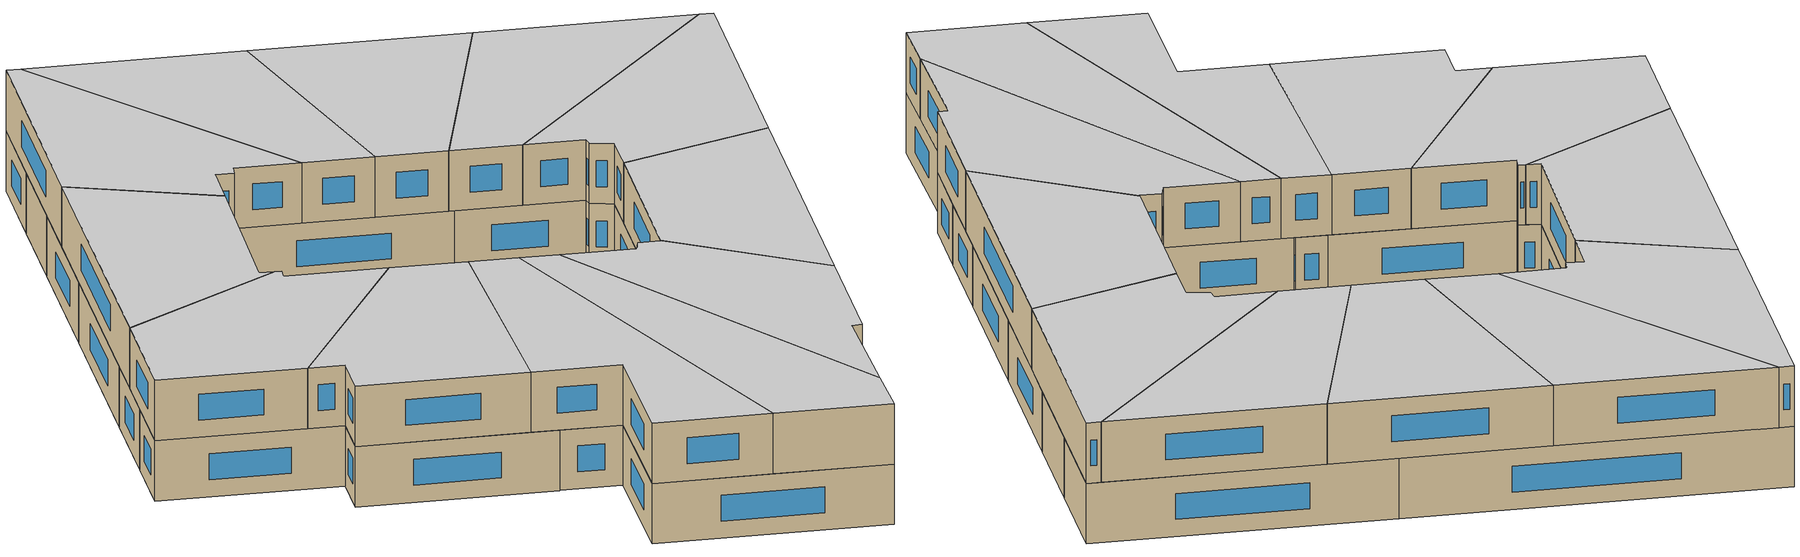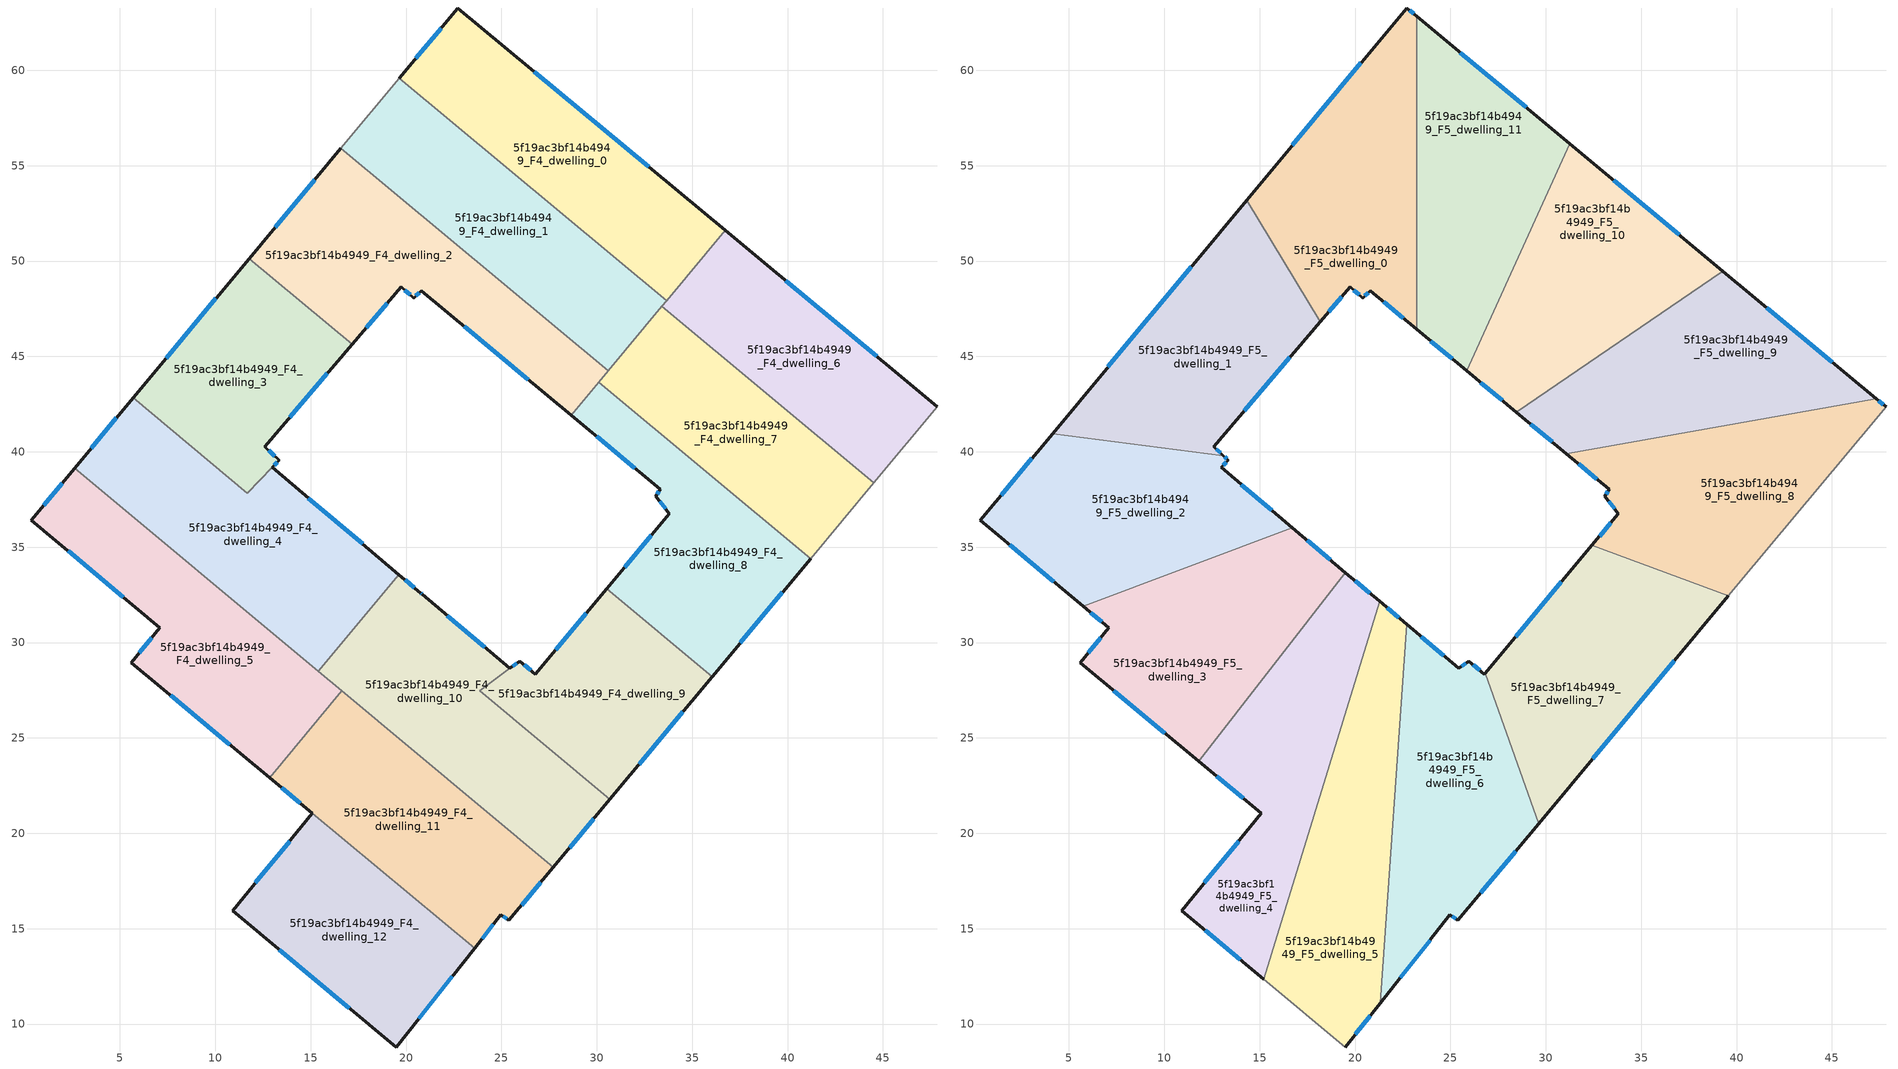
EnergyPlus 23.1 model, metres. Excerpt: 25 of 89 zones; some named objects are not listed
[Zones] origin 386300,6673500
5f19ac3bf14b4949_F4_dwelling_0
 floor to 5f19ac3bf14b4949_F3_dwelling_0 (EU_floor_Construction): 36.72,51.6 33.66,47.92 19.64,59.58 22.71,63.26 z12
 wall outside (EU_wall_Construction): 36.72,51.6 22.71,63.26 19.64,59.58 z12:15
 wall to 5f19ac3bf14b4949_F4_dwelling_1 (EU_wall_Construction): 19.64,59.58 33.66,47.92 z12:15
 wall to 5f19ac3bf14b4949_F4_dwelling_6 (EU_wall_Construction): 33.66,47.92 36.72,51.6 z12:15
 window (EU_Window_Construction): 21.83,62.21 20.52,60.63 / 32.72,54.93 26.71,59.93 z12.86:14.14
5f19ac3bf14b4949_F4_dwelling_1
 floor to 5f19ac3bf14b4949_F3_dwelling_1 (EU_floor_Construction): 33.66,47.92 30.59,44.24 16.58,55.9 19.64,59.58 z12
 wall to 5f19ac3bf14b4949_F4_dwelling_2 (EU_wall_Construction): 16.58,55.9 30.59,44.24 z12:15
 wall adiabatic (EU_wall_Construction): 19.64,59.58 16.58,55.9 z12:15
 wall to 5f19ac3bf14b4949_F4_dwelling_7 (EU_wall_Construction): 30.59,44.24 33.41,47.62 z12:15
 wall to 5f19ac3bf14b4949_F4_dwelling_6 (EU_wall_Construction): 33.41,47.62 33.66,47.92 z12:15
5f19ac3bf14b4949_F4_dwelling_10
 floor to 5f19ac3bf14b4949_F3_dwelling_10 (EU_floor_Construction): 25.43,28.64 23.85,27.48 30.69,21.79 27.72,18.23 16.63,27.46 16.64,27.48 15.41,28.5 19.62,33.56 20.77,32.59 20.84,32.53 z12
 wall outside (EU_wall_Construction): 25.43,28.64 20.84,32.53 20.77,32.59 19.62,33.56 / 27.72,18.23 30.69,21.79 z12:15
 wall to 5f19ac3bf14b4949_F4_dwelling_4 (EU_wall_Construction): 19.62,33.56 15.41,28.5 z12:15
 wall to 5f19ac3bf14b4949_F4_dwelling_11 (EU_wall_Construction): 16.63,27.46 27.72,18.23 z12:15
 wall to 5f19ac3bf14b4949_F4_dwelling_5 (EU_wall_Construction): 15.41,28.5 16.64,27.48 16.63,27.46 z12:15
 wall to 5f19ac3bf14b4949_F4_dwelling_9 (EU_wall_Construction): 23.85,27.48 25.43,28.64 / 30.69,21.79 23.86,27.48 z12:15
 window (EU_Window_Construction): 20.44,32.87 19.95,33.28 / 20.82,32.54 20.79,32.57 / 24.12,29.75 22.15,31.42 / 28.57,19.25 29.84,20.77 z12.86:14.14
5f19ac3bf14b4949_F4_dwelling_11
 floor to 5f19ac3bf14b4949_F3_dwelling_11 (EU_floor_Construction): 27.72,18.23 25.39,15.43 24.97,15.72 23.59,13.97 12.84,22.92 16.63,27.46 z12
 wall outside (EU_wall_Construction): 23.59,13.97 24.97,15.72 25.39,15.43 27.72,18.23 / 12.84,22.92 15.08,21.05 z12:15
 wall to 5f19ac3bf14b4949_F4_dwelling_12 (EU_wall_Construction): 15.08,21.05 23.59,13.97 z12:15
 wall to 5f19ac3bf14b4949_F4_dwelling_5 (EU_wall_Construction): 16.63,27.46 12.84,22.92 z12:15
 window (EU_Window_Construction): 23.98,14.47 24.58,15.22 / 26.06,16.23 27.05,17.43 / 25.09,15.64 25.27,15.52 / 13.48,22.38 14.44,21.58 z12.86:14.14
5f19ac3bf14b4949_F4_dwelling_12
 floor to 5f19ac3bf14b4949_F3_dwelling_12 (EU_floor_Construction): 23.59,13.97 19.48,8.8 10.91,15.93 15.08,21.05 z12
 wall outside (EU_wall_Construction): 15.08,21.05 10.91,15.93 19.48,8.8 23.59,13.97 z12:15
 window (EU_Window_Construction): 20.66,10.27 22.42,12.49 / 13.36,13.9 17.03,10.84 / 13.89,19.59 12.1,17.4 z12.86:14.14
5f19ac3bf14b4949_F4_dwelling_2
 floor to 5f19ac3bf14b4949_F3_dwelling_2 (EU_floor_Construction): 30.59,44.24 28.65,41.91 20.8,48.44 20.39,48.06 19.74,48.64 17.17,45.63 11.77,50.13 16.58,55.9 z12
 wall outside (EU_wall_Construction): 17.17,45.63 19.74,48.64 20.39,48.06 20.8,48.44 28.65,41.91 / 16.58,55.9 11.77,50.13 z12:15
 wall to 5f19ac3bf14b4949_F4_dwelling_3 (EU_wall_Construction): 11.77,50.13 17.17,45.63 z12:15
 wall to 5f19ac3bf14b4949_F4_dwelling_8 (EU_wall_Construction): 28.65,41.91 30.09,43.64 z12:15
 wall to 5f19ac3bf14b4949_F4_dwelling_7 (EU_wall_Construction): 30.09,43.64 30.59,44.24 z12:15
 window (EU_Window_Construction): 23.04,46.57 26.41,43.77 / 20.51,48.17 20.68,48.33 / 19.93,48.47 20.21,48.22 / 17.9,46.49 19,47.78 / 15.2,54.25 13.14,51.78 z12.86:14.14
 ceiling adiabatic (EU_roof_Construction): 28.65,41.91 29.22,42.59 28.46,42.07 z15
5f19ac3bf14b4949_F4_dwelling_3
 floor to 5f19ac3bf14b4949_F3_dwelling_3 (EU_floor_Construction): 17.17,45.63 12.58,40.28 13.34,39.57 12.97,39.18 11.68,37.83 5.69,42.82 11.77,50.13 z12
 wall outside (EU_wall_Construction): 11.77,50.13 5.69,42.82 / 12.97,39.18 13.34,39.57 12.58,40.28 17.17,45.63 z12:15
 wall to 5f19ac3bf14b4949_F4_dwelling_4 (EU_wall_Construction): 5.69,42.82 11.68,37.83 12.97,39.18 z12:15
 window (EU_Window_Construction): 10.03,48.04 7.43,44.91 / 13.89,41.81 15.86,44.1 / 13.13,39.77 12.8,40.07 / 13.08,39.29 13.24,39.46 z12.86:14.14
5f19ac3bf14b4949_F4_dwelling_4
 floor to 5f19ac3bf14b4949_F3_dwelling_4 (EU_floor_Construction): 12.98,39.18 19.62,33.56 15.41,28.5 2.62,39.14 5.69,42.82 11.68,37.83 z12
 wall outside (EU_wall_Construction): 5.69,42.82 2.62,39.14 / 19.62,33.56 12.98,39.18 z12:15
 wall to 5f19ac3bf14b4949_F4_dwelling_5 (EU_wall_Construction): 2.62,39.14 15.41,28.5 z12:15
 window (EU_Window_Construction): 4.81,41.77 3.5,40.19 / 17.72,35.17 14.87,37.58 z12.86:14.14
5f19ac3bf14b4949_F4_dwelling_5
 floor to 5f19ac3bf14b4949_F3_dwelling_5 (EU_floor_Construction): 16.64,27.48 12.84,22.92 5.58,28.95 7.1,30.77 0.36,36.42 2.62,39.14 z12
 wall outside (EU_wall_Construction): 2.62,39.14 0.36,36.42 7.1,30.77 5.58,28.95 12.84,22.92 z12:15
 window (EU_Window_Construction): 7.65,27.22 10.77,24.64 / 6.66,30.25 6.01,29.47 / 2.28,34.8 5.17,32.38 / 1.98,38.36 1.01,37.2 z12.86:14.14
5f19ac3bf14b4949_F4_dwelling_6
 floor to 5f19ac3bf14b4949_F3_dwelling_6 (EU_floor_Construction): 47.84,42.35 44.52,38.38 33.41,47.62 36.72,51.6 z12
 wall outside (EU_wall_Construction): 47.84,42.35 36.72,51.6 z12:15
 wall to 5f19ac3bf14b4949_F4_dwelling_7 (EU_wall_Construction): 33.41,47.62 44.52,38.38 z12:15
 wall adiabatic (EU_wall_Construction): 44.52,38.38 47.84,42.35 z12:15
 window (EU_Window_Construction): 44.66,45 39.9,48.96 z12.86:14.14
5f19ac3bf14b4949_F4_dwelling_7
 floor to 5f19ac3bf14b4949_F3_dwelling_7 (EU_floor_Construction): 44.52,38.38 41.2,34.4 30.09,43.64 33.41,47.62 z12
 wall to 5f19ac3bf14b4949_F4_dwelling_8 (EU_wall_Construction): 30.09,43.64 41.2,34.4 z12:15
 wall adiabatic (EU_wall_Construction): 41.2,34.4 44.52,38.38 z12:15
 ceiling adiabatic (EU_roof_Construction): 40.65,41.6 34.84,46.43 30.39,43.39 33.98,40.41 z15
5f19ac3bf14b4949_F4_dwelling_8
 floor to 5f19ac3bf14b4949_F3_dwelling_8 (EU_floor_Construction): 41.2,34.4 36.05,28.21 30.52,32.82 33.8,36.75 33.1,37.66 33.31,38.03 28.65,41.91 30.09,43.64 z12
 wall outside (EU_wall_Construction): 28.65,41.91 33.31,38.03 33.1,37.66 33.8,36.75 30.52,32.82 / 36.05,28.21 41.2,34.4 z12:15
 wall to 5f19ac3bf14b4949_F4_dwelling_9 (EU_wall_Construction): 30.52,32.82 36.05,28.21 z12:15
 window (EU_Window_Construction): 29.98,40.8 31.98,39.14 / 37.52,29.98 39.73,32.63 / 32.86,35.63 31.45,33.94 / 33.3,37.4 33.6,37.01 / 33.25,37.93 33.16,37.77 z12.86:14.14
5f19ac3bf14b4949_F4_dwelling_9
 floor to 5f19ac3bf14b4949_F3_dwelling_9 (EU_floor_Construction): 36.05,28.21 30.69,21.79 23.85,27.48 25.97,29.03 26.77,28.34 30.52,32.82 z12
 wall outside (EU_wall_Construction): 30.69,21.79 36.05,28.21 / 30.52,32.82 26.77,28.34 25.97,29.03 25.43,28.64 z12:15
 window (EU_Window_Construction): 32.22,23.62 34.52,26.38 / 26.54,28.54 26.2,28.83 / 29.45,31.54 27.84,29.62 / 25.81,28.92 25.59,28.75 z12.86:14.14
5f19ac3bf14b4949_F5_dwelling_0
 floor to 5f19ac3bf14b4949_F4_dwelling_2 (EU_floor_Construction): 23.22,50.37 23.22,46.42 20.8,48.44 20.39,48.06 19.74,48.64 18.18,46.81 14.31,53.18 16.58,55.9 z15
 floor to 5f19ac3bf14b4949_F4_dwelling_1 (EU_floor_Construction): 23.22,56.6 23.22,50.37 16.58,55.9 19.64,59.58 z15
 floor to 5f19ac3bf14b4949_F4_dwelling_0 (EU_floor_Construction): 23.22,62.83 23.22,56.6 19.64,59.58 22.71,63.26 z15
 wall outside (EU_wall_Construction): 18.18,46.81 19.74,48.64 20.39,48.06 20.8,48.44 23.22,46.42 / 23.22,62.83 22.71,63.26 14.31,53.18 z15:18
 wall to 5f19ac3bf14b4949_F5_dwelling_1 (EU_wall_Construction): 14.31,53.18 18.18,46.81 z15:18
 wall to 5f19ac3bf14b4949_F5_dwelling_11 (EU_wall_Construction): 23.22,46.42 23.22,62.83 z15:18
 window (EU_Window_Construction): 21.49,47.86 22.53,47 / 20.51,48.17 20.68,48.33 / 19.93,48.47 20.21,48.22 / 18.62,47.34 19.29,48.12 / 20.31,60.38 16.71,56.06 / 23.08,62.96 22.85,63.14 z15.86:17.14
 ceiling to 5f19ac3bf14b4949_F6_dwelling_0 (EU_floor_Construction): 23.22,46.42 23.22,62.83 22.71,63.26 14.31,53.18 18.18,46.81 19.74,48.64 20.39,48.06 20.8,48.44 z18
5f19ac3bf14b4949_F5_dwelling_1
 floor to 5f19ac3bf14b4949_F4_dwelling_3 (EU_floor_Construction): 17.17,45.64 12.58,40.28 13.09,39.8 8.63,40.38 5.69,42.82 11.77,50.13 z15
 floor to 5f19ac3bf14b4949_F4_dwelling_2 (EU_floor_Construction): 14.31,53.18 18.18,46.81 17.17,45.64 11.77,50.13 z15
 floor to 5f19ac3bf14b4949_F4_dwelling_4 (EU_floor_Construction): 8.63,40.38 4.14,40.96 5.69,42.82 z15
 wall outside (EU_wall_Construction): 13.09,39.8 12.58,40.28 18.18,46.81 / 14.31,53.18 4.14,40.96 z15:18
 wall to 5f19ac3bf14b4949_F5_dwelling_2 (EU_wall_Construction): 4.14,40.96 13.09,39.8 z15:18
 window (EU_Window_Construction): 14.18,42.14 16.58,44.95 / 12.94,39.94 12.72,40.14 / 11.41,49.69 7.04,44.45 z15.86:17.14
 ceiling to 5f19ac3bf14b4949_F6_dwelling_1 (EU_floor_Construction): 13.09,39.8 12.58,40.28 18.18,46.81 14.31,53.18 4.14,40.96 z18
5f19ac3bf14b4949_F5_dwelling_10
 floor to 5f19ac3bf14b4949_F4_dwelling_0 (EU_floor_Construction): 36.72,51.6 33.66,47.92 29.2,51.63 31.26,56.15 z15
 floor to 5f19ac3bf14b4949_F4_dwelling_6 (EU_floor_Construction): 39.28,49.47 34.84,46.43 33.41,47.62 36.72,51.6 z15
 floor to 5f19ac3bf14b4949_F4_dwelling_1 (EU_floor_Construction): 33.66,47.92 30.59,44.24 27.14,47.11 29.2,51.63 z15
 floor to 5f19ac3bf14b4949_F4_dwelling_2 (EU_floor_Construction): 30.59,44.24 29.22,42.59 28.46,42.07 25.84,44.25 27.14,47.11 z15
 floor to 5f19ac3bf14b4949_F4_dwelling_7 (EU_floor_Construction): 34.84,46.43 30.39,43.39 30.09,43.64 33.41,47.62 z15
 floor to 5f19ac3bf14b4949_F4_dwelling_8 (EU_floor_Construction): 30.39,43.39 29.22,42.59 30.09,43.64 z15
 wall outside (EU_wall_Construction): 25.84,44.25 28.46,42.07 / 39.28,49.47 31.26,56.15 z15:18
 wall to 5f19ac3bf14b4949_F5_dwelling_11 (EU_wall_Construction): 31.26,56.15 25.84,44.25 z15:18
 wall to 5f19ac3bf14b4949_F5_dwelling_9 (EU_wall_Construction): 28.46,42.07 39.28,49.47 z15:18
 window (EU_Window_Construction): 26.59,43.62 27.71,42.69 / 36.99,51.38 33.55,54.24 z15.86:17.14
 ceiling to 5f19ac3bf14b4949_F6_dwelling_10 (EU_floor_Construction): 39.28,49.47 31.26,56.15 25.84,44.25 28.46,42.07 z18
5f19ac3bf14b4949_F5_dwelling_11
 floor to 5f19ac3bf14b4949_F4_dwelling_0 (EU_floor_Construction): 31.26,56.15 29.2,51.63 23.22,56.6 23.22,62.83 z15
 floor to 5f19ac3bf14b4949_F4_dwelling_1 (EU_floor_Construction): 29.2,51.63 27.14,47.11 23.22,50.37 23.22,56.6 z15
 floor to 5f19ac3bf14b4949_F4_dwelling_2 (EU_floor_Construction): 27.14,47.11 25.84,44.25 23.22,46.42 23.22,50.37 z15
 wall outside (EU_wall_Construction): 23.22,46.42 25.84,44.25 / 31.26,56.15 23.22,62.83 z15:18
 window (EU_Window_Construction): 23.97,45.8 25.09,44.87 / 28.96,58.06 25.52,60.92 z15.86:17.14
 ceiling to 5f19ac3bf14b4949_F6_dwelling_11 (EU_floor_Construction): 25.84,44.25 31.26,56.15 23.22,62.83 23.22,46.42 z18
5f19ac3bf14b4949_F5_dwelling_2
 floor to 5f19ac3bf14b4949_F4_dwelling_4 (EU_floor_Construction): 12.98,39.18 16.71,36.03 9.59,33.34 2.62,39.14 4.14,40.96 8.63,40.38 11.68,37.83 z15
 floor to 5f19ac3bf14b4949_F4_dwelling_3 (EU_floor_Construction): 13.09,39.8 13.34,39.57 12.97,39.18 11.68,37.83 8.63,40.38 z15
 floor to 5f19ac3bf14b4949_F4_dwelling_5 (EU_floor_Construction): 9.59,33.34 5.76,31.89 0.36,36.42 2.62,39.14 z15
 wall outside (EU_wall_Construction): 16.71,36.03 12.98,39.18 13.34,39.57 13.09,39.8 / 4.14,40.96 0.36,36.42 5.76,31.89 z15:18
 wall to 5f19ac3bf14b4949_F5_dwelling_3 (EU_wall_Construction): 5.76,31.89 16.71,36.03 z15:18
 window (EU_Window_Construction): 13.27,39.63 13.16,39.73 / 13.08,39.29 13.24,39.46 / 15.64,36.93 14.04,38.28 / 1.9,35.12 4.21,33.18 / 3.06,39.66 1.44,37.71 z15.86:17.14
 ceiling to 5f19ac3bf14b4949_F6_dwelling_2 (EU_floor_Construction): 16.71,36.03 12.98,39.18 13.34,39.57 13.09,39.8 4.14,40.96 0.36,36.42 5.76,31.89 z18
5f19ac3bf14b4949_F5_dwelling_3
 floor to 5f19ac3bf14b4949_F4_dwelling_5 (EU_floor_Construction): 15.45,28.46 11.81,23.77 5.58,28.95 7.1,30.77 5.76,31.89 9.59,33.34 z15
 floor to 5f19ac3bf14b4949_F4_dwelling_4 (EU_floor_Construction): 19.49,33.67 16.46,29.77 15.41,28.5 9.59,33.34 16.71,36.03 z15
 floor to 5f19ac3bf14b4949_F4_dwelling_10 (EU_floor_Construction): 16.46,29.77 15.45,28.46 15.41,28.5 z15
 wall outside (EU_wall_Construction): 5.76,31.89 7.1,30.77 5.58,28.95 11.81,23.77 / 19.49,33.67 16.71,36.03 z15:18
 wall to 5f19ac3bf14b4949_F5_dwelling_4 (EU_wall_Construction): 11.81,23.77 19.49,33.67 z15:18
 window (EU_Window_Construction): 6.14,31.57 6.71,31.09 / 18.69,34.34 17.5,35.35 / 7.36,27.47 10.03,25.25 / 6.66,30.25 6.01,29.47 z15.86:17.14
 ceiling to 5f19ac3bf14b4949_F6_dwelling_3 (EU_floor_Construction): 11.81,23.77 19.49,33.67 16.71,36.03 5.76,31.89 7.1,30.77 5.58,28.95 z18
5f19ac3bf14b4949_F5_dwelling_4
 floor outside (EU_floor_Construction): 12.84,22.92 17.3,19.2 11.81,23.77 z15
 floor to 5f19ac3bf14b4949_F4_dwelling_12 (EU_floor_Construction): 17.3,19.2 15.2,12.36 10.91,15.93 15.08,21.05 z15
 floor to 5f19ac3bf14b4949_F4_dwelling_10 (EU_floor_Construction): 21.28,32.15 19.19,25.33 16.63,27.46 16.64,27.48 15.45,28.46 16.46,29.77 19.62,33.56 z15
 floor to 5f19ac3bf14b4949_F4_dwelling_11 (EU_floor_Construction): 19.19,25.33 17.3,19.2 12.84,22.92 16.63,27.46 z15
 floor to 5f19ac3bf14b4949_F4_dwelling_4 (EU_floor_Construction): 19.62,33.56 16.46,29.77 19.49,33.67 z15
 floor to 5f19ac3bf14b4949_F4_dwelling_5 (EU_floor_Construction): 16.64,27.48 16.63,27.46 12.84,22.92 11.81,23.77 15.45,28.46 z15
 wall outside (EU_wall_Construction): 11.81,23.77 15.08,21.05 10.91,15.93 15.2,12.36 / 21.28,32.15 19.49,33.67 z15:18
 wall to 5f19ac3bf14b4949_F5_dwelling_5 (EU_wall_Construction): 15.2,12.36 21.28,32.15 z15:18
 window (EU_Window_Construction): 12.75,22.99 14.15,21.83 / 20.77,32.59 20,33.24 / 12.13,14.91 13.98,13.38 / 13.89,19.59 12.1,17.4 z15.86:17.14
 ceiling to 5f19ac3bf14b4949_F6_dwelling_4 (EU_floor_Construction): 15.2,12.36 21.28,32.15 19.49,33.67 11.81,23.77 15.08,21.05 10.91,15.93 z18
5f19ac3bf14b4949_F5_dwelling_5
 floor to 5f19ac3bf14b4949_F4_dwelling_11 (EU_floor_Construction): 22.13,22.88 21.63,15.6 17.3,19.2 19.19,25.33 z15
 floor to 5f19ac3bf14b4949_F4_dwelling_12 (EU_floor_Construction): 21.63,15.6 21.31,11.1 19.48,8.8 15.2,12.36 17.3,19.2 z15
 floor to 5f19ac3bf14b4949_F4_dwelling_10 (EU_floor_Construction): 22.7,30.95 22.13,22.88 19.19,25.33 21.28,32.15 z15
 wall outside (EU_wall_Construction): 22.7,30.95 21.28,32.15 / 19.48,8.8 21.31,11.1 z15:18
 wall to 5f19ac3bf14b4949_F5_dwelling_6 (EU_wall_Construction): 21.31,11.1 22.7,30.95 z15:18
 wall adiabatic (EU_wall_Construction): 15.2,12.36 19.48,8.8 z15:18
 window (EU_Window_Construction): 22.29,31.3 21.69,31.81 / 20.01,9.45 20.79,10.44 z15.86:17.14
 ceiling to 5f19ac3bf14b4949_F6_dwelling_5 (EU_floor_Construction): 21.31,11.1 22.7,30.95 21.28,32.15 15.2,12.36 19.48,8.8 z18
5f19ac3bf14b4949_F5_dwelling_6
 floor to 5f19ac3bf14b4949_F4_dwelling_10 (EU_floor_Construction): 25.43,28.64 23.85,27.48 28.53,23.59 29.62,20.51 27.72,18.23 22.13,22.88 22.7,30.95 z15
 floor to 5f19ac3bf14b4949_F4_dwelling_11 (EU_floor_Construction): 27.72,18.23 25.39,15.43 24.97,15.72 23.59,13.97 21.63,15.6 22.13,22.88 z15
 floor to 5f19ac3bf14b4949_F4_dwelling_9 (EU_floor_Construction): 26.82,28.4 28.53,23.59 23.85,27.48 25.97,29.03 26.77,28.34 z15
 floor to 5f19ac3bf14b4949_F4_dwelling_12 (EU_floor_Construction): 23.59,13.97 21.31,11.1 21.63,15.6 z15
 wall outside (EU_wall_Construction): 21.31,11.1 24.97,15.72 25.39,15.43 29.62,20.51 / 26.82,28.4 26.77,28.34 25.97,29.03 25.43,28.64 22.7,30.95 z15:18
 wall to 5f19ac3bf14b4949_F5_dwelling_7 (EU_wall_Construction): 29.62,20.51 26.82,28.4 z15:18
 window (EU_Window_Construction): 22.36,12.42 23.93,14.4 / 24.65,29.3 23.48,30.29 / 25.81,28.92 25.59,28.75 / 26.54,28.54 26.2,28.83 / 26.6,16.88 28.41,19.06 / 25.09,15.64 25.27,15.52 z15.86:17.14
 ceiling to 5f19ac3bf14b4949_F6_dwelling_6 (EU_floor_Construction): 25.39,15.43 29.62,20.51 26.82,28.4 26.77,28.34 25.97,29.03 25.43,28.64 22.7,30.95 21.31,11.1 24.97,15.72 z18
5f19ac3bf14b4949_F5_dwelling_7
 floor to 5f19ac3bf14b4949_F4_dwelling_9 (EU_floor_Construction): 36.05,28.21 30.69,21.79 28.53,23.59 26.82,28.4 30.52,32.82 z15
 floor to 5f19ac3bf14b4949_F4_dwelling_10 (EU_floor_Construction): 30.69,21.79 29.62,20.51 28.53,23.59 z15
 floor to 5f19ac3bf14b4949_F4_dwelling_8 (EU_floor_Construction): 39.57,32.44 36.05,28.21 30.52,32.82 32.42,35.09 z15
 wall outside (EU_wall_Construction): 32.42,35.09 26.82,28.4 / 29.62,20.51 39.57,32.44 z15:18
 wall to 5f19ac3bf14b4949_F5_dwelling_8 (EU_wall_Construction): 39.57,32.44 32.42,35.09 z15:18
 window (EU_Window_Construction): 30.82,33.18 28.42,30.31 / 32.47,23.92 36.73,29.03 z15.86:17.14
 ceiling to 5f19ac3bf14b4949_F6_dwelling_7 (EU_floor_Construction): 29.62,20.51 39.57,32.44 32.42,35.09 26.82,28.4 z18
5f19ac3bf14b4949_F5_dwelling_8
 floor to 5f19ac3bf14b4949_F4_dwelling_7 (EU_floor_Construction): 44.52,38.38 41.2,34.4 33.98,40.41 40.65,41.6 z15
 floor to 5f19ac3bf14b4949_F4_dwelling_8 (EU_floor_Construction): 41.2,34.4 39.57,32.44 32.42,35.09 33.8,36.75 33.1,37.66 33.31,38.03 31.08,39.89 33.98,40.41 z15
 floor to 5f19ac3bf14b4949_F4_dwelling_6 (EU_floor_Construction): 47.84,42.35 44.52,38.38 40.65,41.6 47.31,42.79 z15
 wall outside (EU_wall_Construction): 31.08,39.89 33.31,38.03 33.1,37.66 33.8,36.75 32.42,35.09 / 47.84,42.35 47.32,42.79 z15:18
 wall to 5f19ac3bf14b4949_F5_dwelling_9 (EU_wall_Construction): 47.32,42.79 31.08,39.89 z15:18
 wall adiabatic (EU_wall_Construction): 39.57,32.44 47.84,42.35 z15:18
 window (EU_Window_Construction): 33.41,36.27 32.81,35.56 / 33.3,37.4 33.6,37.01 / 33.25,37.93 33.16,37.77 / 31.72,39.36 32.67,38.56 / 47.69,42.48 47.46,42.66 z15.86:17.14
 ceiling to 5f19ac3bf14b4949_F6_dwelling_8 (EU_floor_Construction): 39.57,32.44 47.84,42.35 47.32,42.79 31.08,39.89 33.31,38.03 33.1,37.66 33.8,36.75 32.42,35.09 z18
5f19ac3bf14b4949_F5_dwelling_9
 floor to 5f19ac3bf14b4949_F4_dwelling_6 (EU_floor_Construction): 47.31,42.79 40.65,41.6 34.84,46.43 39.28,49.47 z15
 floor adiabatic (EU_floor_Construction): 40.65,41.6 33.98,40.41 30.39,43.39 34.84,46.43 z15; 29.22,42.59 28.65,41.91 28.46,42.07 z15
 floor to 5f19ac3bf14b4949_F4_dwelling_8 (EU_floor_Construction): 33.98,40.41 31.08,39.89 28.65,41.91 29.22,42.59 30.39,43.39 z15
 wall outside (EU_wall_Construction): 28.46,42.07 31.08,39.89 / 47.32,42.79 39.28,49.47 z15:18
 window (EU_Window_Construction): 29.21,41.45 30.33,40.51 / 45.02,44.7 41.58,47.56 z15.86:17.14
 ceiling to 5f19ac3bf14b4949_F6_dwelling_9 (EU_floor_Construction): 47.32,42.79 39.28,49.47 28.46,42.07 31.08,39.89 z18
[Building]
EU S2 Campaign: North Axis=0; Terrain=City; Solar Distribution=FullExterior
[Site:Location]
Helsinki-Vantaa.AP: Latitude=60.317; Longitude=24.963; Time Zone=2; Elevation=54.6
[SizingPeriod:WeatherFileDays]
AnnualSizingPeriod: Begin Month=1; Begin Day of Month=1; End Month=12; End Day of Month=31; Day of Week for Start Day=Monday; Use Weather File Daylight Saving Period=No; Use Weather File Rain and Snow Indicators=No
[MATERIAL]
EU_InternalMass_Material: Roughness=MediumRough; Thickness=0.1; Conductivity=1; Density=1800; Specific Heat=900; Thermal Absorptance=0.9; Solar Absorptance=0.7; Visible Absorptance=0.7
[MATERIAL:NOMASS] Roughness=MediumRough; Thermal Absorptance=0.9; Solar Absorptance=0.7; Visible Absorptance=0.7
Name | Thermal Resistance
EU_wall_NoMass | 1.10183
EU_roof_NoMass; EU_floor_NoMass | 1.70606
[WINDOWMATERIAL:SIMPLEGLAZINGSYSTEM]
EU_Window_SimpleGlazing: UFactor=3.11035; Solar Heat Gain Coefficient=0.8; Visible Transmittance=0.8
[CONSTRUCTION]
EU_wall_Construction: EU_wall_NoMass
EU_roof_Construction: EU_roof_NoMass
EU_floor_Construction: EU_floor_NoMass
EU_Window_Construction: EU_Window_SimpleGlazing
EU_InternalMass_Construction: EU_InternalMass_Material
[ZONE] Type=1; Multiplier=1; Ceiling Height=autocalculate; Floor Area=autocalculate; Part of Total Floor Area=Yes
Name | Volume
5f19ac3bf14b4949_F4_dwelling_0 | 262.045
5f19ac3bf14b4949_F5_dwelling_0 | 262.083
5f19ac3bf14b4949_F4_dwelling_1; 5f19ac3bf14b4949_F5_dwelling_5 | 262.088
5f19ac3bf14b4949_F5_dwelling_1 | 262.039
5f19ac3bf14b4949_F4_dwelling_10 | 265.804
5f19ac3bf14b4949_F5_dwelling_10; 5f19ac3bf14b4949_F5_dwelling_3 | 262.069
5f19ac3bf14b4949_F4_dwelling_11 | 252.87
5f19ac3bf14b4949_F5_dwelling_11; 5f19ac3bf14b4949_F4_dwelling_5 | 262.056
5f19ac3bf14b4949_F4_dwelling_12 | 220.164
5f19ac3bf14b4949_F4_dwelling_2 | 262.053
5f19ac3bf14b4949_F5_dwelling_2 | 262.068
5f19ac3bf14b4949_F4_dwelling_3 | 205.415
5f19ac3bf14b4949_F4_dwelling_4 | 287.149
5f19ac3bf14b4949_F5_dwelling_4 | 262.042
5f19ac3bf14b4949_F4_dwelling_6 | 224.637
5f19ac3bf14b4949_F5_dwelling_6 | 262.07
5f19ac3bf14b4949_F4_dwelling_7 | 224.618
5f19ac3bf14b4949_F5_dwelling_7 | 262.028
5f19ac3bf14b4949_F4_dwelling_8 | 224.626
5f19ac3bf14b4949_F5_dwelling_8 | 262.073
5f19ac3bf14b4949_F4_dwelling_9 | 191.228
5f19ac3bf14b4949_F5_dwelling_9 | 262.081
[INTERNALMASS] Construction=EU_InternalMass_Construction
Name | Zone or ZoneList | Surface Area
5f19ac3bf14b4949_F4_dwelling_0_EU_InternalMass | 5f19ac3bf14b4949_F4_dwelling_0 | 87.3484
5f19ac3bf14b4949_F4_dwelling_1_EU_InternalMass | 5f19ac3bf14b4949_F4_dwelling_1 | 87.3625
5f19ac3bf14b4949_F4_dwelling_2_EU_InternalMass | 5f19ac3bf14b4949_F4_dwelling_2 | 87.3516
5f19ac3bf14b4949_F4_dwelling_3_EU_InternalMass | 5f19ac3bf14b4949_F4_dwelling_3 | 68.4717
5f19ac3bf14b4949_F4_dwelling_4_EU_InternalMass | 5f19ac3bf14b4949_F4_dwelling_4 | 95.7172
5f19ac3bf14b4949_F4_dwelling_5_EU_InternalMass | 5f19ac3bf14b4949_F4_dwelling_5 | 87.3523
5f19ac3bf14b4949_F4_dwelling_6_EU_InternalMass | 5f19ac3bf14b4949_F4_dwelling_6 | 74.879
5f19ac3bf14b4949_F4_dwelling_7_EU_InternalMass | 5f19ac3bf14b4949_F4_dwelling_7 | 74.8729
5f19ac3bf14b4949_F4_dwelling_8_EU_InternalMass | 5f19ac3bf14b4949_F4_dwelling_8 | 74.876
5f19ac3bf14b4949_F4_dwelling_9_EU_InternalMass | 5f19ac3bf14b4949_F4_dwelling_9 | 63.7419
5f19ac3bf14b4949_F4_dwelling_10_EU_InternalMass | 5f19ac3bf14b4949_F4_dwelling_10 | 88.6007
5f19ac3bf14b4949_F4_dwelling_11_EU_InternalMass | 5f19ac3bf14b4949_F4_dwelling_11 | 84.2967
5f19ac3bf14b4949_F4_dwelling_12_EU_InternalMass | 5f19ac3bf14b4949_F4_dwelling_12 | 73.3879
5f19ac3bf14b4949_F5_dwelling_0_EU_InternalMass | 5f19ac3bf14b4949_F5_dwelling_0 | 87.3612
5f19ac3bf14b4949_F5_dwelling_1_EU_InternalMass | 5f19ac3bf14b4949_F5_dwelling_1 | 87.3466
5f19ac3bf14b4949_F5_dwelling_2_EU_InternalMass | 5f19ac3bf14b4949_F5_dwelling_2 | 87.3559
5f19ac3bf14b4949_F5_dwelling_3_EU_InternalMass | 5f19ac3bf14b4949_F5_dwelling_3 | 87.3565
5f19ac3bf14b4949_F5_dwelling_4_EU_InternalMass | 5f19ac3bf14b4949_F5_dwelling_4 | 87.3474
5f19ac3bf14b4949_F5_dwelling_5_EU_InternalMass | 5f19ac3bf14b4949_F5_dwelling_5 | 87.3627
5f19ac3bf14b4949_F5_dwelling_6_EU_InternalMass | 5f19ac3bf14b4949_F5_dwelling_6 | 87.3564
5f19ac3bf14b4949_F5_dwelling_7_EU_InternalMass | 5f19ac3bf14b4949_F5_dwelling_7 | 87.3428
5f19ac3bf14b4949_F5_dwelling_8_EU_InternalMass | 5f19ac3bf14b4949_F5_dwelling_8 | 87.3577
5f19ac3bf14b4949_F5_dwelling_9_EU_InternalMass | 5f19ac3bf14b4949_F5_dwelling_9 | 87.3604
5f19ac3bf14b4949_F5_dwelling_10_EU_InternalMass | 5f19ac3bf14b4949_F5_dwelling_10 | 87.3561
5f19ac3bf14b4949_F5_dwelling_11_EU_InternalMass | 5f19ac3bf14b4949_F5_dwelling_11 | 87.3523
[OTHEREQUIPMENT] Fuel Type=Electricity; Design Level Calculation Method=Watts/Area; Power per Zone Floor Area=1; Fraction Latent=0; Fraction Radiant=0; Fraction Lost=0; Carbon Dioxide Generation Rate=0; EndUse Subcategory=EU_Step8_InternalGains
Name | Zone or ZoneList or Space or SpaceList | Schedule
EU_Step8_InternalGain_5f19ac3bf14b4949_F4_dwelling_0_f000 | 5f19ac3bf14b4949_F4_dwelling_0 | EU_Step8_GainSchedule_5f19ac3bf14b4949_F4_dwelling_0_f000
EU_Step8_InternalGain_5f19ac3bf14b4949_F4_dwelling_1_f000 | 5f19ac3bf14b4949_F4_dwelling_1 | EU_Step8_GainSchedule_5f19ac3bf14b4949_F4_dwelling_1_f000
EU_Step8_InternalGain_5f19ac3bf14b4949_F4_dwelling_2_f000 | 5f19ac3bf14b4949_F4_dwelling_2 | EU_Step8_GainSchedule_5f19ac3bf14b4949_F4_dwelling_2_f000
EU_Step8_InternalGain_5f19ac3bf14b4949_F4_dwelling_3_f000 | 5f19ac3bf14b4949_F4_dwelling_3 | EU_Step8_GainSchedule_5f19ac3bf14b4949_F4_dwelling_3_f000
EU_Step8_InternalGain_5f19ac3bf14b4949_F4_dwelling_4_f000 | 5f19ac3bf14b4949_F4_dwelling_4 | EU_Step8_GainSchedule_5f19ac3bf14b4949_F4_dwelling_4_f000
EU_Step8_InternalGain_5f19ac3bf14b4949_F4_dwelling_5_f000 | 5f19ac3bf14b4949_F4_dwelling_5 | EU_Step8_GainSchedule_5f19ac3bf14b4949_F4_dwelling_5_f000
EU_Step8_InternalGain_5f19ac3bf14b4949_F4_dwelling_6_f000 | 5f19ac3bf14b4949_F4_dwelling_6 | EU_Step8_GainSchedule_5f19ac3bf14b4949_F4_dwelling_6_f000
EU_Step8_InternalGain_5f19ac3bf14b4949_F4_dwelling_7_f000 | 5f19ac3bf14b4949_F4_dwelling_7 | EU_Step8_GainSchedule_5f19ac3bf14b4949_F4_dwelling_7_f000
EU_Step8_InternalGain_5f19ac3bf14b4949_F4_dwelling_8_f000 | 5f19ac3bf14b4949_F4_dwelling_8 | EU_Step8_GainSchedule_5f19ac3bf14b4949_F4_dwelling_8_f000
EU_Step8_InternalGain_5f19ac3bf14b4949_F4_dwelling_9_f000 | 5f19ac3bf14b4949_F4_dwelling_9 | EU_Step8_GainSchedule_5f19ac3bf14b4949_F4_dwelling_9_f000
EU_Step8_InternalGain_5f19ac3bf14b4949_F4_dwelling_10_f000 | 5f19ac3bf14b4949_F4_dwelling_10 | EU_Step8_GainSchedule_5f19ac3bf14b4949_F4_dwelling_10_f000
EU_Step8_InternalGain_5f19ac3bf14b4949_F4_dwelling_11_f000 | 5f19ac3bf14b4949_F4_dwelling_11 | EU_Step8_GainSchedule_5f19ac3bf14b4949_F4_dwelling_11_f000
EU_Step8_InternalGain_5f19ac3bf14b4949_F4_dwelling_12_f000 | 5f19ac3bf14b4949_F4_dwelling_12 | EU_Step8_GainSchedule_5f19ac3bf14b4949_F4_dwelling_12_f000
EU_Step8_InternalGain_5f19ac3bf14b4949_F5_dwelling_0_f000 | 5f19ac3bf14b4949_F5_dwelling_0 | EU_Step8_GainSchedule_5f19ac3bf14b4949_F5_dwelling_0_f000
EU_Step8_InternalGain_5f19ac3bf14b4949_F5_dwelling_1_f000 | 5f19ac3bf14b4949_F5_dwelling_1 | EU_Step8_GainSchedule_5f19ac3bf14b4949_F5_dwelling_1_f000
EU_Step8_InternalGain_5f19ac3bf14b4949_F5_dwelling_2_f000 | 5f19ac3bf14b4949_F5_dwelling_2 | EU_Step8_GainSchedule_5f19ac3bf14b4949_F5_dwelling_2_f000
EU_Step8_InternalGain_5f19ac3bf14b4949_F5_dwelling_3_f000 | 5f19ac3bf14b4949_F5_dwelling_3 | EU_Step8_GainSchedule_5f19ac3bf14b4949_F5_dwelling_3_f000
EU_Step8_InternalGain_5f19ac3bf14b4949_F5_dwelling_4_f000 | 5f19ac3bf14b4949_F5_dwelling_4 | EU_Step8_GainSchedule_5f19ac3bf14b4949_F5_dwelling_4_f000
EU_Step8_InternalGain_5f19ac3bf14b4949_F5_dwelling_5_f000 | 5f19ac3bf14b4949_F5_dwelling_5 | EU_Step8_GainSchedule_5f19ac3bf14b4949_F5_dwelling_5_f000
EU_Step8_InternalGain_5f19ac3bf14b4949_F5_dwelling_6_f000 | 5f19ac3bf14b4949_F5_dwelling_6 | EU_Step8_GainSchedule_5f19ac3bf14b4949_F5_dwelling_6_f000
EU_Step8_InternalGain_5f19ac3bf14b4949_F5_dwelling_7_f000 | 5f19ac3bf14b4949_F5_dwelling_7 | EU_Step8_GainSchedule_5f19ac3bf14b4949_F5_dwelling_7_f000
EU_Step8_InternalGain_5f19ac3bf14b4949_F5_dwelling_8_f000 | 5f19ac3bf14b4949_F5_dwelling_8 | EU_Step8_GainSchedule_5f19ac3bf14b4949_F5_dwelling_8_f000
EU_Step8_InternalGain_5f19ac3bf14b4949_F5_dwelling_9_f000 | 5f19ac3bf14b4949_F5_dwelling_9 | EU_Step8_GainSchedule_5f19ac3bf14b4949_F5_dwelling_9_f000
EU_Step8_InternalGain_5f19ac3bf14b4949_F5_dwelling_10_f000 | 5f19ac3bf14b4949_F5_dwelling_10 | EU_Step8_GainSchedule_5f19ac3bf14b4949_F5_dwelling_10_f000
EU_Step8_InternalGain_5f19ac3bf14b4949_F5_dwelling_11_f000 | 5f19ac3bf14b4949_F5_dwelling_11 | EU_Step8_GainSchedule_5f19ac3bf14b4949_F5_dwelling_11_f000
[ZONEVENTILATION:DESIGNFLOWRATE] Schedule=EU_AlwaysOn; Design Flow Rate Calculation Method=AirChanges/Hour; Air Changes per Hour=0.756316; Ventilation Type=Natural; Fan Pressure Rise=0; Fan Total Efficiency=1; Constant Term Coefficient=1; Temperature Term Coefficient=0; Velocity Term Coefficient=0; Velocity Squared Term Coefficient=0; Minimum Indoor Temperature=-100; Maximum Indoor Temperature=100; Delta Temperature=-100; Minimum Outdoor Temperature=-100; Maximum Outdoor Temperature=100; Maximum Wind Speed=40
Name | Zone or ZoneList or Space or SpaceList
EU_ConstantAir_5f19ac3bf14b4949_F4_dwelling_0 | 5f19ac3bf14b4949_F4_dwelling_0
EU_ConstantAir_5f19ac3bf14b4949_F4_dwelling_1 | 5f19ac3bf14b4949_F4_dwelling_1
EU_ConstantAir_5f19ac3bf14b4949_F4_dwelling_2 | 5f19ac3bf14b4949_F4_dwelling_2
EU_ConstantAir_5f19ac3bf14b4949_F4_dwelling_3 | 5f19ac3bf14b4949_F4_dwelling_3
EU_ConstantAir_5f19ac3bf14b4949_F4_dwelling_4 | 5f19ac3bf14b4949_F4_dwelling_4
EU_ConstantAir_5f19ac3bf14b4949_F4_dwelling_5 | 5f19ac3bf14b4949_F4_dwelling_5
EU_ConstantAir_5f19ac3bf14b4949_F4_dwelling_6 | 5f19ac3bf14b4949_F4_dwelling_6
EU_ConstantAir_5f19ac3bf14b4949_F4_dwelling_7 | 5f19ac3bf14b4949_F4_dwelling_7
EU_ConstantAir_5f19ac3bf14b4949_F4_dwelling_8 | 5f19ac3bf14b4949_F4_dwelling_8
EU_ConstantAir_5f19ac3bf14b4949_F4_dwelling_9 | 5f19ac3bf14b4949_F4_dwelling_9
EU_ConstantAir_5f19ac3bf14b4949_F4_dwelling_10 | 5f19ac3bf14b4949_F4_dwelling_10
EU_ConstantAir_5f19ac3bf14b4949_F4_dwelling_11 | 5f19ac3bf14b4949_F4_dwelling_11
EU_ConstantAir_5f19ac3bf14b4949_F4_dwelling_12 | 5f19ac3bf14b4949_F4_dwelling_12
EU_ConstantAir_5f19ac3bf14b4949_F5_dwelling_0 | 5f19ac3bf14b4949_F5_dwelling_0
EU_ConstantAir_5f19ac3bf14b4949_F5_dwelling_1 | 5f19ac3bf14b4949_F5_dwelling_1
EU_ConstantAir_5f19ac3bf14b4949_F5_dwelling_2 | 5f19ac3bf14b4949_F5_dwelling_2
EU_ConstantAir_5f19ac3bf14b4949_F5_dwelling_3 | 5f19ac3bf14b4949_F5_dwelling_3
EU_ConstantAir_5f19ac3bf14b4949_F5_dwelling_4 | 5f19ac3bf14b4949_F5_dwelling_4
EU_ConstantAir_5f19ac3bf14b4949_F5_dwelling_5 | 5f19ac3bf14b4949_F5_dwelling_5
EU_ConstantAir_5f19ac3bf14b4949_F5_dwelling_6 | 5f19ac3bf14b4949_F5_dwelling_6
EU_ConstantAir_5f19ac3bf14b4949_F5_dwelling_7 | 5f19ac3bf14b4949_F5_dwelling_7
EU_ConstantAir_5f19ac3bf14b4949_F5_dwelling_8 | 5f19ac3bf14b4949_F5_dwelling_8
EU_ConstantAir_5f19ac3bf14b4949_F5_dwelling_9 | 5f19ac3bf14b4949_F5_dwelling_9
EU_ConstantAir_5f19ac3bf14b4949_F5_dwelling_10 | 5f19ac3bf14b4949_F5_dwelling_10
EU_ConstantAir_5f19ac3bf14b4949_F5_dwelling_11 | 5f19ac3bf14b4949_F5_dwelling_11
[HVACTEMPLATE:ZONE:IDEALLOADSAIRSYSTEM] System Availability Schedule=EU_AlwaysOn; Maximum Heating Supply Air Temperature=50; Minimum Cooling Supply Air Temperature=13; Maximum Heating Supply Air Humidity Ratio=0.0156; Minimum Cooling Supply Air Humidity Ratio=0.0077; Heating Limit=NoLimit; Cooling Limit=NoLimit; Heating Availability Schedule=EU_AlwaysOn; Cooling Availability Schedule=EU_CoolingOff; Dehumidification Control Type=ConstantSensibleHeatRatio; Cooling Sensible Heat Ratio=0.7; Dehumidification Setpoint=60; Humidification Control Type=None; Humidification Setpoint=30; Outdoor Air Method=None; Outdoor Air Flow Rate per Person=0.00944; Outdoor Air Flow Rate per Zone Floor Area=0; Outdoor Air Flow Rate per Zone=0; Demand Controlled Ventilation Type=None; Outdoor Air Economizer Type=NoEconomizer; Heat Recovery Type=None; Sensible Heat Recovery Effectiveness=0.7; Latent Heat Recovery Effectiveness=0.65
Name | Template Thermostat
5f19ac3bf14b4949_F4_dwelling_0 | EU_HeatOnly_5f19ac3bf14b4949_F4_dwelling_0
5f19ac3bf14b4949_F4_dwelling_1 | EU_HeatOnly_5f19ac3bf14b4949_F4_dwelling_1
5f19ac3bf14b4949_F4_dwelling_2 | EU_HeatOnly_5f19ac3bf14b4949_F4_dwelling_2
5f19ac3bf14b4949_F4_dwelling_3 | EU_HeatOnly_5f19ac3bf14b4949_F4_dwelling_3
5f19ac3bf14b4949_F4_dwelling_4 | EU_HeatOnly_5f19ac3bf14b4949_F4_dwelling_4
5f19ac3bf14b4949_F4_dwelling_5 | EU_HeatOnly_5f19ac3bf14b4949_F4_dwelling_5
5f19ac3bf14b4949_F4_dwelling_6 | EU_HeatOnly_5f19ac3bf14b4949_F4_dwelling_6
5f19ac3bf14b4949_F4_dwelling_7 | EU_HeatOnly_5f19ac3bf14b4949_F4_dwelling_7
5f19ac3bf14b4949_F4_dwelling_8 | EU_HeatOnly_5f19ac3bf14b4949_F4_dwelling_8
5f19ac3bf14b4949_F4_dwelling_9 | EU_HeatOnly_5f19ac3bf14b4949_F4_dwelling_9
5f19ac3bf14b4949_F4_dwelling_10 | EU_HeatOnly_5f19ac3bf14b4949_F4_dwelling_10
5f19ac3bf14b4949_F4_dwelling_11 | EU_HeatOnly_5f19ac3bf14b4949_F4_dwelling_11
5f19ac3bf14b4949_F4_dwelling_12 | EU_HeatOnly_5f19ac3bf14b4949_F4_dwelling_12
5f19ac3bf14b4949_F5_dwelling_0 | EU_HeatOnly_5f19ac3bf14b4949_F5_dwelling_0
5f19ac3bf14b4949_F5_dwelling_1 | EU_HeatOnly_5f19ac3bf14b4949_F5_dwelling_1
5f19ac3bf14b4949_F5_dwelling_2 | EU_HeatOnly_5f19ac3bf14b4949_F5_dwelling_2
5f19ac3bf14b4949_F5_dwelling_3 | EU_HeatOnly_5f19ac3bf14b4949_F5_dwelling_3
5f19ac3bf14b4949_F5_dwelling_4 | EU_HeatOnly_5f19ac3bf14b4949_F5_dwelling_4
5f19ac3bf14b4949_F5_dwelling_5 | EU_HeatOnly_5f19ac3bf14b4949_F5_dwelling_5
5f19ac3bf14b4949_F5_dwelling_6 | EU_HeatOnly_5f19ac3bf14b4949_F5_dwelling_6
5f19ac3bf14b4949_F5_dwelling_7 | EU_HeatOnly_5f19ac3bf14b4949_F5_dwelling_7
5f19ac3bf14b4949_F5_dwelling_8 | EU_HeatOnly_5f19ac3bf14b4949_F5_dwelling_8
5f19ac3bf14b4949_F5_dwelling_9 | EU_HeatOnly_5f19ac3bf14b4949_F5_dwelling_9
5f19ac3bf14b4949_F5_dwelling_10 | EU_HeatOnly_5f19ac3bf14b4949_F5_dwelling_10
5f19ac3bf14b4949_F5_dwelling_11 | EU_HeatOnly_5f19ac3bf14b4949_F5_dwelling_11
[SIZING:ZONE] Zone Cooling Design Supply Air Temperature Input Method=SupplyAirTemperature; Zone Cooling Design Supply Air Temperature=13; Zone Heating Design Supply Air Temperature Input Method=SupplyAirTemperature; Zone Heating Design Supply Air Temperature=50; Zone Cooling Design Supply Air Humidity Ratio=0.008; Zone Heating Design Supply Air Humidity Ratio=0.008; Cooling Design Air Flow Method=DesignDay; Cooling Design Air Flow Rate=0; Cooling Minimum Air Flow per Zone Floor Area=0.000762; Cooling Minimum Air Flow=0; Cooling Minimum Air Flow Fraction=0.2; Heating Design Air Flow Method=DesignDay; Heating Design Air Flow Rate=0; Heating Maximum Air Flow per Zone Floor Area=0.002032; Heating Maximum Air Flow=0.141576; Heating Maximum Air Flow Fraction=0.3; Account for Dedicated Outdoor Air System=No; Dedicated Outdoor Air System Control Strategy=NeutralSupplyAir; Dedicated Outdoor Air Low Setpoint Temperature for Design=autosize; Dedicated Outdoor Air High Setpoint Temperature for Design=autosize; Zone Load Sizing Method=Sensible Load Only No Latent Load; Zone Latent Cooling Design Supply Air Humidity Ratio Input Method=HumidityRatioDifference; Zone Cooling Design Supply Air Humidity Ratio Difference=0.005; Zone Latent Heating Design Supply Air Humidity Ratio Input Method=HumidityRatioDifference; Zone Humidification Design Supply Air Humidity Ratio Difference=0.005
5f19ac3bf14b4949_F4_dwelling_0; 5f19ac3bf14b4949_F4_dwelling_1; 5f19ac3bf14b4949_F4_dwelling_2; 5f19ac3bf14b4949_F4_dwelling_3; 5f19ac3bf14b4949_F4_dwelling_4; 5f19ac3bf14b4949_F4_dwelling_5; 5f19ac3bf14b4949_F4_dwelling_6; 5f19ac3bf14b4949_F4_dwelling_7; 5f19ac3bf14b4949_F4_dwelling_8; 5f19ac3bf14b4949_F4_dwelling_9; 5f19ac3bf14b4949_F4_dwelling_10; 5f19ac3bf14b4949_F4_dwelling_11; 5f19ac3bf14b4949_F4_dwelling_12; 5f19ac3bf14b4949_F5_dwelling_0; 5f19ac3bf14b4949_F5_dwelling_1; 5f19ac3bf14b4949_F5_dwelling_2; 5f19ac3bf14b4949_F5_dwelling_3; 5f19ac3bf14b4949_F5_dwelling_4; 5f19ac3bf14b4949_F5_dwelling_5; 5f19ac3bf14b4949_F5_dwelling_6; 5f19ac3bf14b4949_F5_dwelling_7; 5f19ac3bf14b4949_F5_dwelling_8; 5f19ac3bf14b4949_F5_dwelling_9; 5f19ac3bf14b4949_F5_dwelling_10; 5f19ac3bf14b4949_F5_dwelling_11
[SCHEDULE:CONSTANT]
Name | Hourly Value
EU_AlwaysOn | 1
EU_CoolingOff | 0
[SCHEDULE:FILE] Column Number=1; Rows to Skip at Top=0; Number of Hours of Data=8760; Column Separator=Comma; Interpolate to Timestep=No; Minutes per Item=60; Adjust Schedule for Daylight Savings=Yes
Name | File
EU_Step8_GainSchedule_5f19ac3bf14b4949_F4_dwelling_0_f000 | ../../schedules/5f19ac3bf14b4949/5f19ac3bf14b4949_F4_dwelling_0_f000_gain.csv
EU_Step8_GainSchedule_5f19ac3bf14b4949_F4_dwelling_1_f000 | ../../schedules/5f19ac3bf14b4949/5f19ac3bf14b4949_F4_dwelling_1_f000_gain.csv
EU_Step8_GainSchedule_5f19ac3bf14b4949_F4_dwelling_2_f000 | ../../schedules/5f19ac3bf14b4949/5f19ac3bf14b4949_F4_dwelling_2_f000_gain.csv
EU_Step8_GainSchedule_5f19ac3bf14b4949_F4_dwelling_3_f000 | ../../schedules/5f19ac3bf14b4949/5f19ac3bf14b4949_F4_dwelling_3_f000_gain.csv
EU_Step8_GainSchedule_5f19ac3bf14b4949_F4_dwelling_4_f000 | ../../schedules/5f19ac3bf14b4949/5f19ac3bf14b4949_F4_dwelling_4_f000_gain.csv
EU_Step8_GainSchedule_5f19ac3bf14b4949_F4_dwelling_5_f000 | ../../schedules/5f19ac3bf14b4949/5f19ac3bf14b4949_F4_dwelling_5_f000_gain.csv
EU_Step8_GainSchedule_5f19ac3bf14b4949_F4_dwelling_6_f000 | ../../schedules/5f19ac3bf14b4949/5f19ac3bf14b4949_F4_dwelling_6_f000_gain.csv
EU_Step8_GainSchedule_5f19ac3bf14b4949_F4_dwelling_7_f000 | ../../schedules/5f19ac3bf14b4949/5f19ac3bf14b4949_F4_dwelling_7_f000_gain.csv
EU_Step8_GainSchedule_5f19ac3bf14b4949_F4_dwelling_8_f000 | ../../schedules/5f19ac3bf14b4949/5f19ac3bf14b4949_F4_dwelling_8_f000_gain.csv
EU_Step8_GainSchedule_5f19ac3bf14b4949_F4_dwelling_9_f000 | ../../schedules/5f19ac3bf14b4949/5f19ac3bf14b4949_F4_dwelling_9_f000_gain.csv
EU_Step8_GainSchedule_5f19ac3bf14b4949_F4_dwelling_10_f000 | ../../schedules/5f19ac3bf14b4949/5f19ac3bf14b4949_F4_dwelling_10_f000_gain.csv
EU_Step8_GainSchedule_5f19ac3bf14b4949_F4_dwelling_11_f000 | ../../schedules/5f19ac3bf14b4949/5f19ac3bf14b4949_F4_dwelling_11_f000_gain.csv
EU_Step8_GainSchedule_5f19ac3bf14b4949_F4_dwelling_12_f000 | ../../schedules/5f19ac3bf14b4949/5f19ac3bf14b4949_F4_dwelling_12_f000_gain.csv
EU_Step8_GainSchedule_5f19ac3bf14b4949_F5_dwelling_0_f000 | ../../schedules/5f19ac3bf14b4949/5f19ac3bf14b4949_F5_dwelling_0_f000_gain.csv
EU_Step8_GainSchedule_5f19ac3bf14b4949_F5_dwelling_1_f000 | ../../schedules/5f19ac3bf14b4949/5f19ac3bf14b4949_F5_dwelling_1_f000_gain.csv
EU_Step8_GainSchedule_5f19ac3bf14b4949_F5_dwelling_2_f000 | ../../schedules/5f19ac3bf14b4949/5f19ac3bf14b4949_F5_dwelling_2_f000_gain.csv
EU_Step8_GainSchedule_5f19ac3bf14b4949_F5_dwelling_3_f000 | ../../schedules/5f19ac3bf14b4949/5f19ac3bf14b4949_F5_dwelling_3_f000_gain.csv
EU_Step8_GainSchedule_5f19ac3bf14b4949_F5_dwelling_4_f000 | ../../schedules/5f19ac3bf14b4949/5f19ac3bf14b4949_F5_dwelling_4_f000_gain.csv
EU_Step8_GainSchedule_5f19ac3bf14b4949_F5_dwelling_5_f000 | ../../schedules/5f19ac3bf14b4949/5f19ac3bf14b4949_F5_dwelling_5_f000_gain.csv
EU_Step8_GainSchedule_5f19ac3bf14b4949_F5_dwelling_6_f000 | ../../schedules/5f19ac3bf14b4949/5f19ac3bf14b4949_F5_dwelling_6_f000_gain.csv
EU_Step8_GainSchedule_5f19ac3bf14b4949_F5_dwelling_7_f000 | ../../schedules/5f19ac3bf14b4949/5f19ac3bf14b4949_F5_dwelling_7_f000_gain.csv
EU_Step8_GainSchedule_5f19ac3bf14b4949_F5_dwelling_8_f000 | ../../schedules/5f19ac3bf14b4949/5f19ac3bf14b4949_F5_dwelling_8_f000_gain.csv
EU_Step8_GainSchedule_5f19ac3bf14b4949_F5_dwelling_9_f000 | ../../schedules/5f19ac3bf14b4949/5f19ac3bf14b4949_F5_dwelling_9_f000_gain.csv
EU_Step8_GainSchedule_5f19ac3bf14b4949_F5_dwelling_10_f000 | ../../schedules/5f19ac3bf14b4949/5f19ac3bf14b4949_F5_dwelling_10_f000_gain.csv
EU_Step8_GainSchedule_5f19ac3bf14b4949_F5_dwelling_11_f000 | ../../schedules/5f19ac3bf14b4949/5f19ac3bf14b4949_F5_dwelling_11_f000_gain.csv
